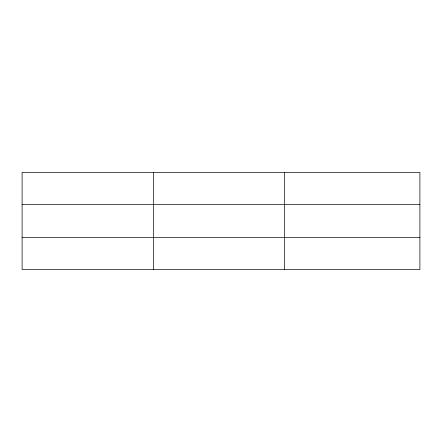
<?xml version="1.0" encoding="UTF-8"?>
<svg xmlns="http://www.w3.org/2000/svg" width="442" height="442" viewBox="0 0 442 442"><rect width="100%" height="100%" fill="white"/><g stroke="black" fill="none" stroke-linecap="round" stroke-linejoin="round"><path stroke-width="0.66" d="M153.374 172.43L153.374 269.57M284.648 172.43L284.648 269.57M419.9 237.514L419.9 269.57L22.1 269.57L22.1 172.43L419.9 172.43L419.9 237.514L22.1 237.514M22.1 204.486L419.9 204.486"/></g></svg>
